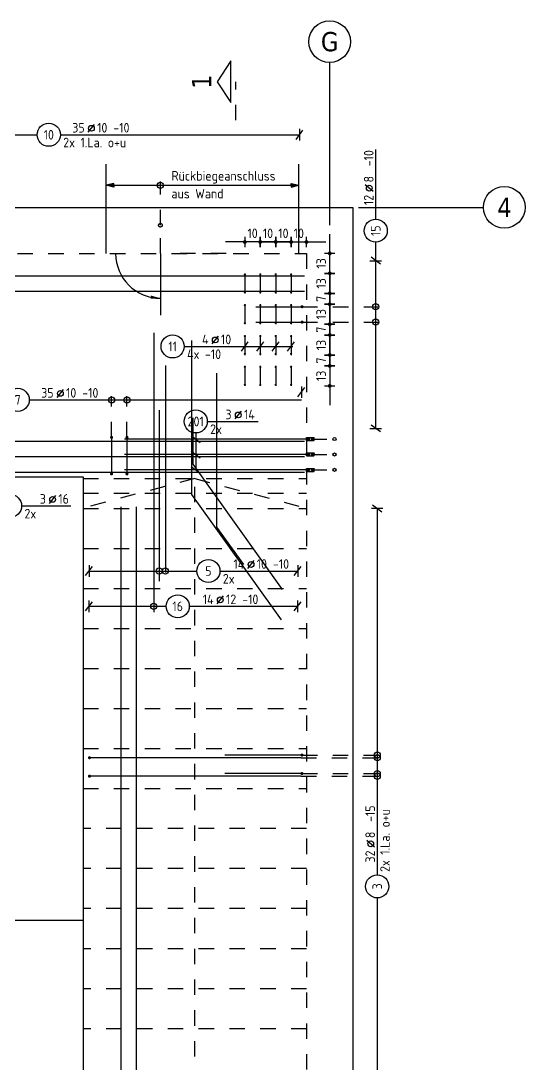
# Model space of a CAD drawing. Extents: x 0 to 29.7, y 0 to 18.4.
# Drawn here: x 3.75 to 7.02, y 6.69 to 13.47 of the extents above; entities that cross this region are included whole.
import ezdxf
from ezdxf.enums import TextEntityAlignment as Align

# ---------------------------------------------------------------- set-up
doc = ezdxf.new("R2010")
doc.units = 0
doc.header["$LTSCALE"] = 0.25
for name, pattern in [('AUSGEZOGEN', [1000.01, 1000, 0.01]), ('DOT', [0.175, 0.05, -0.125]), ('HIDDEN', [0.375, 0.25, -0.125]), ('STRICHPUNKT2', [0.55, 0.25, -0.125, 0.05, -0.125]), ('VERDECKT', [0.375, 0.25, -0.125])]:
    doc.linetypes.add(name, pattern=pattern)
for name, color, linetype in [('1.UG', 7, 'Continuous'), ('ACHSEN', 7, 'Continuous'), ('BETON', 7, 'Continuous'), ('LENTON', 7, 'Continuous'), ('MASSE', 7, 'Continuous'), ('OBJEKT', 7, 'Continuous'), ('RND', 7, 'Continuous'), ('SCHNITTE', 7, 'Continuous'), ('SFP_Achsen', 7, 'Continuous'), ('TEXT', 7, 'Continuous'), ('VERDECKT', 7, 'Continuous')]:
    doc.layers.add(name, color=color, linetype=linetype)
doc.layers.add('NOPLOT', color=7, linetype='Continuous', plot=False)
doc.styles.add('helv', font='tahoma.ttf')
doc.styles.add('txt', font='isocp.shx')
doc.dimstyles.new('DOT_I', dxfattribs={"dimscale": 0.25, "dimtxt": 0.25, "dimasz": 0.25, "dimexe": 0.1, "dimexo": 0.3, "dimgap": 0.1, "dimtad": 1, "dimdec": 3, "dimzin": 3, "dimtxsty": 'txt', "dimblk": 'DOT', "dimblk1": 'DOT', "dimblk2": 'DOT', "dimsah": 1, "dimcen": 0.1, "dimse1": 1, "dimse2": 1, "dimazin": 0, "dimtfac": 1, "dimtdec": 4, "dimtix": 1, "dimtmove": 2, "dimatfit": 3, "dimfxl": 0, "dimtvp": 1, "dimtolj": 1, "dimtzin": 0, "dimarcsym": 0})

# ---------------------------------------------------------------- blocks, each defined once
blk = doc.blocks.new('PFEIL')
at = {"color": 7, "linetype": 'Continuous'}
blk.add_solid([(-1, -0.17), (-1, 0.17), (0, 0)], dxfattribs=at)
blk = doc.blocks.new('LEI_GRE')
at = {"layer": 'RND', "color": 7, "linetype": 'Continuous'}
for p, q in [((-0.09, -0.12), (0.09, 0.12)), ((0, 0.15), (0, -0.15))]:
    blk.add_line(p, q, dxfattribs=at)
blk = doc.blocks.new('RND_LEI')
at = {"layer": 'RND', "color": 7, "linetype": 'Continuous'}
blk.add_line((1.022, 0.066), (1.19, 0.27), dxfattribs=at)
for centre, radius in [((0, 0), 0.3), ((1.106, 0.168), 0.075)]:
    blk.add_circle(centre, radius, dxfattribs=at)
at = {"layer": 'RND', "color": 7, "linetype": 'Continuous', "style": 'txt'}
blk.add_attdef('ANZ', text='', height=0.25, dxfattribs=at).set_placement((0.931, 0.057), align=Align.RIGHT)
for tag, p in [('DUM', (1.253, 0.057)), ('ABSTD', (1.674, 0.057)), ('POSTXT', (0.374, -0.327))]:
    blk.add_attdef(tag, p, '', height=0.25, dxfattribs=at)
blk.add_attdef('POSL', text='', height=0.25, dxfattribs=at).set_placement((0, 0), align=Align.MIDDLE)
blk = doc.blocks.new('Pfeillinie')
at = {"layer": 'TEXT', "linetype": 'Continuous'}
blk.add_hatch(color=7, dxfattribs=at).paths.add_polyline_path([(0, 0), (-0.8, 0.2), (-0.8, 0), (-0.8, -0.2)])
at = {"layer": 'TEXT', "color": 7, "linetype": 'Continuous'}
for p, q in [((-0.8, 0), (-0.8, 0.2)), ((-0.8, 0.2), (0, 0)), ((-0.8, 0), (-0.8, -0.2)), ((-0.8, -0.2), (0, 0))]:
    blk.add_line(p, q, dxfattribs=at)
blk = doc.blocks.new('DOT')
at = {"layer": 'MASSE', "color": 7, "linetype": 'Continuous'}
for p, q in [((0, 0), (-1, 0)), ((0, 0.54), (0, -0.54))]:
    blk.add_line(p, q, dxfattribs=at)
at = {"layer": 'MASSE', "color": 7, "linetype": 'Continuous', "const_width": 0.2}
blk.add_lwpolyline([(-0.1, 0, 1), (0.1, 0, 1)], format="xyb", close=True, dxfattribs=at)
blk = doc.blocks.new('*D25')
at = {"layer": 'Defpoints', "color": 0, "linetype": 'AUSGEZOGEN', "transparency": 16777216}
for p in [(5.7573, 11.9564), (5.7573, 11.9564), (5.7573, 11.8268)]:
    blk.add_point(p, dxfattribs=at)
at = {"layer": 'MASSE', "color": 0, "linetype": 'AUSGEZOGEN', "lineweight": -2, "transparency": 16777216}
for p, q in [((5.7573, 12.0189), (5.7573, 12.0814)), ((5.7573, 11.8268), (5.7573, 11.9564)), ((5.7573, 11.7643), (5.7573, 11.7018))]:
    blk.add_line(p, q, dxfattribs=at)
at = {"layer": 'MASSE', "color": 0, "linetype": 'AUSGEZOGEN', "lineweight": -2, "transparency": 16777216, "xscale": 0.0625, "yscale": 0.0625, "zscale": 0.0625}
for p, rotation in [((5.7573, 11.9564), 270), ((5.7573, 11.8268), 90)]:
    blk.add_blockref('DOT', p, dxfattribs=dict(at, rotation=rotation))
at = {"layer": 'MASSE', "color": 0, "linetype": 'AUSGEZOGEN', "transparency": 16777216, "insert": (5.7011, 11.8916), "char_height": 0.0625, "attachment_point": 5, "rotation": 90, "style": 'txt'}
blk.add_mtext('\\A1;13', dxfattribs=at)
blk = doc.blocks.new('*D26')
at = {"layer": 'Defpoints', "color": 0, "linetype": 'AUSGEZOGEN', "transparency": 16777216}
for p in [(5.7573, 11.8268), (5.7573, 11.6968), (5.7573, 11.6968)]:
    blk.add_point(p, dxfattribs=at)
at = {"layer": 'MASSE', "color": 0, "linetype": 'AUSGEZOGEN', "lineweight": -2, "transparency": 16777216}
for p, q in [((5.7573, 11.8893), (5.7573, 11.9518)), ((5.7573, 11.8268), (5.7573, 11.6968)), ((5.7573, 11.6343), (5.7573, 11.5718))]:
    blk.add_line(p, q, dxfattribs=at)
at = {"layer": 'MASSE', "color": 0, "linetype": 'AUSGEZOGEN', "lineweight": -2, "transparency": 16777216, "xscale": 0.0625, "yscale": 0.0625, "zscale": 0.0625}
for p, rotation in [((5.7573, 11.8268), 270), ((5.7573, 11.6968), 90)]:
    blk.add_blockref('DOT', p, dxfattribs=dict(at, rotation=rotation))
at = {"layer": 'MASSE', "color": 0, "linetype": 'AUSGEZOGEN', "transparency": 16777216, "insert": (5.7011, 11.7618), "char_height": 0.0625, "attachment_point": 5, "rotation": 90, "style": 'txt'}
blk.add_mtext('\\A1;13', dxfattribs=at)
blk = doc.blocks.new('*D27')
at = {"layer": 'Defpoints', "color": 0, "linetype": 'AUSGEZOGEN', "transparency": 16777216}
for p in [(5.7573, 11.6968), (5.7573, 11.6265), (5.7573, 11.6265)]:
    blk.add_point(p, dxfattribs=at)
at = {"layer": 'MASSE', "color": 0, "linetype": 'AUSGEZOGEN', "lineweight": -2, "transparency": 16777216}
for p, q in [((5.7573, 11.7593), (5.7573, 11.8218)), ((5.7573, 11.6968), (5.7573, 11.6265)), ((5.7573, 11.564), (5.7573, 11.5015))]:
    blk.add_line(p, q, dxfattribs=at)
at = {"layer": 'MASSE', "color": 0, "linetype": 'AUSGEZOGEN', "lineweight": -2, "transparency": 16777216, "xscale": 0.0625, "yscale": 0.0625, "zscale": 0.0625}
for p, rotation in [((5.7573, 11.6968), 270), ((5.7573, 11.6265), 90)]:
    blk.add_blockref('DOT', p, dxfattribs=dict(at, rotation=rotation))
at = {"layer": 'MASSE', "color": 0, "linetype": 'AUSGEZOGEN', "transparency": 16777216, "insert": (5.7011, 11.6616), "char_height": 0.0625, "attachment_point": 5, "rotation": 90, "style": 'txt'}
blk.add_mtext('\\A1;7', dxfattribs=at)
blk = doc.blocks.new('*D28')
at = {"layer": 'Defpoints', "color": 0, "linetype": 'AUSGEZOGEN', "transparency": 16777216}
for p in [(5.7573, 11.6265), (5.7573, 11.4965), (5.7573, 11.4965)]:
    blk.add_point(p, dxfattribs=at)
at = {"layer": 'MASSE', "color": 0, "linetype": 'AUSGEZOGEN', "lineweight": -2, "transparency": 16777216}
for p, q in [((5.7573, 11.689), (5.7573, 11.7515)), ((5.7573, 11.6265), (5.7573, 11.4965)), ((5.7573, 11.434), (5.7573, 11.3715))]:
    blk.add_line(p, q, dxfattribs=at)
at = {"layer": 'MASSE', "color": 0, "linetype": 'AUSGEZOGEN', "lineweight": -2, "transparency": 16777216, "xscale": 0.0625, "yscale": 0.0625, "zscale": 0.0625}
for p, rotation in [((5.7573, 11.6265), 270), ((5.7573, 11.4965), 90)]:
    blk.add_blockref('DOT', p, dxfattribs=dict(at, rotation=rotation))
at = {"layer": 'MASSE', "color": 0, "linetype": 'AUSGEZOGEN', "transparency": 16777216, "insert": (5.7011, 11.5615), "char_height": 0.0625, "attachment_point": 5, "rotation": 90, "style": 'txt'}
blk.add_mtext('\\A1;13', dxfattribs=at)
blk = doc.blocks.new('*D29')
at = {"layer": 'Defpoints', "color": 0, "linetype": 'AUSGEZOGEN', "transparency": 16777216}
for p in [(5.7573, 11.4965), (5.7573, 11.4262), (5.7573, 11.4262)]:
    blk.add_point(p, dxfattribs=at)
at = {"layer": 'MASSE', "color": 0, "linetype": 'AUSGEZOGEN', "lineweight": -2, "transparency": 16777216}
for p, q in [((5.7573, 11.559), (5.7573, 11.6215)), ((5.7573, 11.4965), (5.7573, 11.4262)), ((5.7573, 11.3637), (5.7573, 11.3012))]:
    blk.add_line(p, q, dxfattribs=at)
at = {"layer": 'MASSE', "color": 0, "linetype": 'AUSGEZOGEN', "lineweight": -2, "transparency": 16777216, "xscale": 0.0625, "yscale": 0.0625, "zscale": 0.0625}
for p, rotation in [((5.7573, 11.4965), 270), ((5.7573, 11.4262), 90)]:
    blk.add_blockref('DOT', p, dxfattribs=dict(at, rotation=rotation))
at = {"layer": 'MASSE', "color": 0, "linetype": 'AUSGEZOGEN', "transparency": 16777216, "insert": (5.7011, 11.4613), "char_height": 0.0625, "attachment_point": 5, "rotation": 90, "style": 'txt'}
blk.add_mtext('\\A1;7', dxfattribs=at)
blk = doc.blocks.new('*D30')
at = {"layer": 'Defpoints', "color": 0, "linetype": 'AUSGEZOGEN', "transparency": 16777216}
for p in [(5.7573, 11.4262), (5.7573, 11.2962), (5.7573, 11.2962)]:
    blk.add_point(p, dxfattribs=at)
at = {"layer": 'MASSE', "color": 0, "linetype": 'AUSGEZOGEN', "lineweight": -2, "transparency": 16777216}
for p, q in [((5.7573, 11.4887), (5.7573, 11.5512)), ((5.7573, 11.4262), (5.7573, 11.2962)), ((5.7573, 11.2337), (5.7573, 11.1712))]:
    blk.add_line(p, q, dxfattribs=at)
at = {"layer": 'MASSE', "color": 0, "linetype": 'AUSGEZOGEN', "lineweight": -2, "transparency": 16777216, "xscale": 0.0625, "yscale": 0.0625, "zscale": 0.0625}
for p, rotation in [((5.7573, 11.4262), 270), ((5.7573, 11.2962), 90)]:
    blk.add_blockref('DOT', p, dxfattribs=dict(at, rotation=rotation))
at = {"layer": 'MASSE', "color": 0, "linetype": 'AUSGEZOGEN', "transparency": 16777216, "insert": (5.7011, 11.3612), "char_height": 0.0625, "attachment_point": 5, "rotation": 90, "style": 'txt'}
blk.add_mtext('\\A1;13', dxfattribs=at)
blk = doc.blocks.new('*D31')
at = {"layer": 'Defpoints', "color": 0, "linetype": 'AUSGEZOGEN', "transparency": 16777216}
for p in [(5.7573, 11.2962), (5.7573, 11.2259), (5.7573, 11.2259)]:
    blk.add_point(p, dxfattribs=at)
at = {"layer": 'MASSE', "color": 0, "linetype": 'AUSGEZOGEN', "lineweight": -2, "transparency": 16777216}
for p, q in [((5.7573, 11.3587), (5.7573, 11.4212)), ((5.7573, 11.2962), (5.7573, 11.2259)), ((5.7573, 11.1634), (5.7573, 11.1009))]:
    blk.add_line(p, q, dxfattribs=at)
at = {"layer": 'MASSE', "color": 0, "linetype": 'AUSGEZOGEN', "lineweight": -2, "transparency": 16777216, "xscale": 0.0625, "yscale": 0.0625, "zscale": 0.0625}
for p, rotation in [((5.7573, 11.2962), 270), ((5.7573, 11.2259), 90)]:
    blk.add_blockref('DOT', p, dxfattribs=dict(at, rotation=rotation))
at = {"layer": 'MASSE', "color": 0, "linetype": 'AUSGEZOGEN', "transparency": 16777216, "insert": (5.7011, 11.261), "char_height": 0.0625, "attachment_point": 5, "rotation": 90, "style": 'txt'}
blk.add_mtext('\\A1;7', dxfattribs=at)
blk = doc.blocks.new('*D32')
at = {"layer": 'Defpoints', "color": 0, "linetype": 'AUSGEZOGEN', "transparency": 16777216}
for p in [(5.7573, 11.2259), (5.7573, 11.0959), (5.7573, 11.0959)]:
    blk.add_point(p, dxfattribs=at)
at = {"layer": 'MASSE', "color": 0, "linetype": 'AUSGEZOGEN', "lineweight": -2, "transparency": 16777216}
for p, q in [((5.7573, 11.2884), (5.7573, 11.3509)), ((5.7573, 11.2259), (5.7573, 11.0959)), ((5.7573, 11.0334), (5.7573, 10.9709))]:
    blk.add_line(p, q, dxfattribs=at)
at = {"layer": 'MASSE', "color": 0, "linetype": 'AUSGEZOGEN', "lineweight": -2, "transparency": 16777216, "xscale": 0.0625, "yscale": 0.0625, "zscale": 0.0625}
for p, rotation in [((5.7573, 11.2259), 270), ((5.7573, 11.0959), 90)]:
    blk.add_blockref('DOT', p, dxfattribs=dict(at, rotation=rotation))
at = {"layer": 'MASSE', "color": 0, "linetype": 'AUSGEZOGEN', "transparency": 16777216, "insert": (5.7011, 11.1609), "char_height": 0.0625, "attachment_point": 5, "rotation": 90, "style": 'txt'}
blk.add_mtext('\\A1;13', dxfattribs=at)
blk = doc.blocks.new('*D33')
at = {"layer": 'Defpoints', "color": 0, "linetype": 'AUSGEZOGEN', "transparency": 16777216}
for p in [(5.2065, 12.0305), (5.2065, 12.0305), (5.3065, 12.0305)]:
    blk.add_point(p, dxfattribs=at)
at = {"layer": 'MASSE', "color": 0, "linetype": 'AUSGEZOGEN', "lineweight": -2, "transparency": 16777216}
for p, q in [((5.144, 12.0305), (5.0815, 12.0305)), ((5.3065, 12.0305), (5.2065, 12.0305)), ((5.369, 12.0305), (5.4315, 12.0305))]:
    blk.add_line(p, q, dxfattribs=at)
at = {"layer": 'MASSE', "color": 0, "linetype": 'AUSGEZOGEN', "lineweight": -2, "transparency": 16777216, "xscale": 0.0625, "yscale": 0.0625, "zscale": 0.0625}
blk.add_blockref('DOT', (5.2065, 12.0305), dxfattribs=at)
at = {"layer": 'MASSE', "color": 0, "linetype": 'AUSGEZOGEN', "lineweight": -2, "transparency": 16777216, "xscale": 0.0625, "yscale": 0.0625, "zscale": 0.0625, "rotation": 180}
blk.add_blockref('DOT', (5.3065, 12.0305), dxfattribs=at)
at = {"layer": 'MASSE', "color": 0, "linetype": 'AUSGEZOGEN', "transparency": 16777216, "insert": (5.2565, 12.0867), "char_height": 0.0625, "attachment_point": 5, "style": 'txt'}
blk.add_mtext('\\A1;10', dxfattribs=at)
blk = doc.blocks.new('*D34')
at = {"layer": 'Defpoints', "color": 0, "linetype": 'AUSGEZOGEN', "transparency": 16777216}
for p in [(5.3065, 12.0305), (5.4065, 12.0305), (5.4065, 12.0305)]:
    blk.add_point(p, dxfattribs=at)
at = {"layer": 'MASSE', "color": 0, "linetype": 'AUSGEZOGEN', "lineweight": -2, "transparency": 16777216}
for p, q in [((5.244, 12.0305), (5.1815, 12.0305)), ((5.3065, 12.0305), (5.4065, 12.0305)), ((5.469, 12.0305), (5.5315, 12.0305))]:
    blk.add_line(p, q, dxfattribs=at)
at = {"layer": 'MASSE', "color": 0, "linetype": 'AUSGEZOGEN', "lineweight": -2, "transparency": 16777216, "xscale": 0.0625, "yscale": 0.0625, "zscale": 0.0625}
blk.add_blockref('DOT', (5.3065, 12.0305), dxfattribs=at)
at = {"layer": 'MASSE', "color": 0, "linetype": 'AUSGEZOGEN', "lineweight": -2, "transparency": 16777216, "xscale": 0.0625, "yscale": 0.0625, "zscale": 0.0625, "rotation": 180}
blk.add_blockref('DOT', (5.4065, 12.0305), dxfattribs=at)
at = {"layer": 'MASSE', "color": 0, "linetype": 'AUSGEZOGEN', "transparency": 16777216, "insert": (5.3565, 12.0867), "char_height": 0.0625, "attachment_point": 5, "style": 'txt'}
blk.add_mtext('\\A1;10', dxfattribs=at)
blk = doc.blocks.new('*D35')
at = {"layer": 'Defpoints', "color": 0, "linetype": 'AUSGEZOGEN', "transparency": 16777216}
for p in [(5.4065, 12.0305), (5.5065, 12.0305), (5.5065, 12.0305)]:
    blk.add_point(p, dxfattribs=at)
at = {"layer": 'MASSE', "color": 0, "linetype": 'AUSGEZOGEN', "lineweight": -2, "transparency": 16777216}
for p, q in [((5.344, 12.0305), (5.2815, 12.0305)), ((5.4065, 12.0305), (5.5065, 12.0305)), ((5.569, 12.0305), (5.6315, 12.0305))]:
    blk.add_line(p, q, dxfattribs=at)
at = {"layer": 'MASSE', "color": 0, "linetype": 'AUSGEZOGEN', "lineweight": -2, "transparency": 16777216, "xscale": 0.0625, "yscale": 0.0625, "zscale": 0.0625}
blk.add_blockref('DOT', (5.4065, 12.0305), dxfattribs=at)
at = {"layer": 'MASSE', "color": 0, "linetype": 'AUSGEZOGEN', "lineweight": -2, "transparency": 16777216, "xscale": 0.0625, "yscale": 0.0625, "zscale": 0.0625, "rotation": 180}
blk.add_blockref('DOT', (5.5065, 12.0305), dxfattribs=at)
at = {"layer": 'MASSE', "color": 0, "linetype": 'AUSGEZOGEN', "transparency": 16777216, "insert": (5.4565, 12.0867), "char_height": 0.0625, "attachment_point": 5, "style": 'txt'}
blk.add_mtext('\\A1;10', dxfattribs=at)
blk = doc.blocks.new('*D36')
at = {"layer": 'Defpoints', "color": 0, "linetype": 'AUSGEZOGEN', "transparency": 16777216}
for p in [(5.5065, 12.0305), (5.6065, 12.0305), (5.6065, 12.0305)]:
    blk.add_point(p, dxfattribs=at)
at = {"layer": 'MASSE', "color": 0, "linetype": 'AUSGEZOGEN', "lineweight": -2, "transparency": 16777216}
for p, q in [((5.444, 12.0305), (5.3815, 12.0305)), ((5.5065, 12.0305), (5.6065, 12.0305)), ((5.669, 12.0305), (5.7315, 12.0305))]:
    blk.add_line(p, q, dxfattribs=at)
at = {"layer": 'MASSE', "color": 0, "linetype": 'AUSGEZOGEN', "lineweight": -2, "transparency": 16777216, "xscale": 0.0625, "yscale": 0.0625, "zscale": 0.0625}
blk.add_blockref('DOT', (5.5065, 12.0305), dxfattribs=at)
at = {"layer": 'MASSE', "color": 0, "linetype": 'AUSGEZOGEN', "lineweight": -2, "transparency": 16777216, "xscale": 0.0625, "yscale": 0.0625, "zscale": 0.0625, "rotation": 180}
blk.add_blockref('DOT', (5.6065, 12.0305), dxfattribs=at)
at = {"layer": 'MASSE', "color": 0, "linetype": 'AUSGEZOGEN', "transparency": 16777216, "insert": (5.5565, 12.0867), "char_height": 0.0625, "attachment_point": 5, "style": 'txt'}
blk.add_mtext('\\A1;10', dxfattribs=at)
blk = doc.blocks.new('SCHN-1')
at = {"layer": 'SCHNITTE', "color": 5, "linetype": 'Continuous'}
blk.add_lwpolyline([(0.54, 0.125), (0, 0.485), (-0.54, 0.125)], close=True, dxfattribs=at)
at = {"layer": 'SCHNITTE', "color": 6, "linetype": 'Continuous', "style": 'helv'}
blk.add_attdef('SCHN-1', text='', height=0.5, dxfattribs=at).set_placement((0, 0.635), align=Align.CENTER)

msp = doc.modelspace()

# ---------------------------------------------------------------- linework, layer by layer
at = {"layer": '1.UG', "color": 7, "linetype": 'DOT'}
for p, q in [((4.1565, 10.4954), (5.6065, 10.4954)), ((4.8815, 10.4954), (4.1565, 10.3004)), ((4.8815, 6.1404), (4.8815, 10.4954)), ((4.8815, 10.4954), (5.6065, 10.3004)), ((4.1565, 10.3004), (5.6065, 10.3004)), ((4.1565, 10.0404), (5.6065, 10.0404)), ((4.1565, 9.7804), (5.6065, 9.7804)), ((4.1565, 9.5204), (5.6065, 9.5204)), ((4.1565, 9.2604), (5.6065, 9.2604)), ((4.1565, 9.0004), (5.6065, 9.0004)), ((4.1565, 8.7404), (5.6065, 8.7404)), ((4.1565, 8.4804), (5.6065, 8.4804)), ((5.6065, 8.2204), (4.1565, 8.2204)), ((5.6065, 7.9604), (4.1565, 7.9604)), ((5.6065, 7.7004), (4.1565, 7.7004)), ((5.6065, 7.4404), (4.1565, 7.4404)), ((5.6065, 7.1804), (4.1565, 7.1804)), ((5.6065, 6.9204), (4.1565, 6.9204))]:
    msp.add_line(p, q, dxfattribs=at)
at = {"layer": 'ACHSEN', "color": 140, "linetype": 'AUSGEZOGEN'}
for p, q in [((5.7565, 13.1962), (5.7565, 12.1404)), ((5.9442, 12.2554), (6.7541, 12.2554))]:
    msp.add_line(p, q, dxfattribs=at)
at = {"layer": 'BETON', "color": 6, "linetype": 'AUSGEZOGEN', "lineweight": -2}
for p, q in [((2.9065, 12.2554), (5.9065, 12.2554)), ((5.9065, 12.2554), (5.9065, 5.3109))]:
    msp.add_line(p, q, dxfattribs=at)
at = {"layer": 'BETON', "color": 6, "linetype": 'AUSGEZOGEN'}
for p, q in [((3.5815, 10.5054), (4.1565, 10.5054)), ((4.1565, 10.5054), (4.1565, 7.6254)), ((3.5815, 7.6254), (4.1565, 7.6254))]:
    msp.add_line(p, q, dxfattribs=at)
at = {"layer": 'LENTON', "color": 102}
for p, q in [((5.6065, 10.7602), (5.6075, 10.7602)), ((5.6065, 10.7553), (5.6065, 10.7602)), ((5.6065, 10.7577), (5.6075, 10.7565)), ((5.6065, 10.7455), (5.6065, 10.7553)), ((5.6065, 10.7405), (5.6065, 10.7455)), ((5.6075, 10.7442), (5.6065, 10.7431)), ((5.6065, 10.7405), (5.6075, 10.7405)), ((5.6075, 10.7602), (5.6081, 10.759)), ((5.6075, 10.7442), (5.6075, 10.7565)), ((5.6075, 10.7565), (5.625, 10.7546)), ((5.6075, 10.7442), (5.6075, 10.7565)), ((5.625, 10.7461), (5.6075, 10.7442)), ((5.6081, 10.7417), (5.6075, 10.7405)), ((5.6089, 10.759), (5.6095, 10.7602)), ((5.6095, 10.7405), (5.6089, 10.7417)), ((5.6095, 10.7602), (5.655, 10.7602)), ((5.6095, 10.7405), (5.655, 10.7405)), ((5.625, 10.7461), (5.625, 10.7546)), ((5.6378, 10.7546), (5.6553, 10.7565)), ((5.6378, 10.7461), (5.6378, 10.7546)), ((5.6553, 10.7442), (5.6378, 10.7461)), ((5.655, 10.7602), (5.6563, 10.7589)), ((5.6563, 10.7419), (5.655, 10.7405)), ((5.6553, 10.7565), (5.6563, 10.7577)), ((5.6563, 10.7431), (5.6553, 10.7442)), ((5.6563, 10.7589), (5.6563, 10.7577)), ((5.6563, 10.7504), (5.6563, 10.7577)), ((5.6563, 10.743), (5.6563, 10.7504)), ((5.6563, 10.7419), (5.6563, 10.743)), ((5.6065, 10.6602), (5.6075, 10.6602)), ((5.6065, 10.6553), (5.6065, 10.6602)), ((5.6065, 10.6577), (5.6075, 10.6565)), ((5.6065, 10.6455), (5.6065, 10.6553)), ((5.6065, 10.6405), (5.6065, 10.6455)), ((5.6075, 10.6442), (5.6065, 10.6431)), ((5.6065, 10.6405), (5.6075, 10.6405)), ((5.6075, 10.6602), (5.6081, 10.659)), ((5.6075, 10.6442), (5.6075, 10.6565)), ((5.6075, 10.6565), (5.625, 10.6546)), ((5.6075, 10.6442), (5.6075, 10.6565)), ((5.625, 10.6461), (5.6075, 10.6442)), ((5.6081, 10.6417), (5.6075, 10.6405)), ((5.6089, 10.659), (5.6095, 10.6602)), ((5.6095, 10.6405), (5.6089, 10.6417)), ((5.6095, 10.6602), (5.655, 10.6602)), ((5.6095, 10.6405), (5.655, 10.6405)), ((5.625, 10.6461), (5.625, 10.6546)), ((5.6378, 10.6546), (5.6553, 10.6565)), ((5.6378, 10.6461), (5.6378, 10.6546)), ((5.6553, 10.6442), (5.6378, 10.6461)), ((5.655, 10.6602), (5.6563, 10.6589)), ((5.6563, 10.6419), (5.655, 10.6405)), ((5.6553, 10.6565), (5.6563, 10.6577)), ((5.6563, 10.6431), (5.6553, 10.6442)), ((5.6563, 10.6589), (5.6563, 10.6577)), ((5.6563, 10.6504), (5.6563, 10.6577)), ((5.6563, 10.643), (5.6563, 10.6504)), ((5.6563, 10.6419), (5.6563, 10.643)), ((5.6065, 10.5602), (5.6075, 10.5602)), ((5.6065, 10.5553), (5.6065, 10.5602)), ((5.6065, 10.5577), (5.6075, 10.5565)), ((5.6065, 10.5455), (5.6065, 10.5553)), ((5.6065, 10.5405), (5.6065, 10.5455)), ((5.6075, 10.5442), (5.6065, 10.5431)), ((5.6065, 10.5405), (5.6075, 10.5405)), ((5.6075, 10.5602), (5.6081, 10.559)), ((5.6075, 10.5442), (5.6075, 10.5565)), ((5.6075, 10.5565), (5.625, 10.5546)), ((5.6075, 10.5442), (5.6075, 10.5565)), ((5.625, 10.5461), (5.6075, 10.5442)), ((5.6081, 10.5417), (5.6075, 10.5405)), ((5.6089, 10.559), (5.6095, 10.5602)), ((5.6095, 10.5405), (5.6089, 10.5417)), ((5.6095, 10.5602), (5.655, 10.5602)), ((5.6095, 10.5405), (5.655, 10.5405)), ((5.625, 10.5461), (5.625, 10.5546)), ((5.6378, 10.5546), (5.6553, 10.5565)), ((5.6378, 10.5461), (5.6378, 10.5546)), ((5.6553, 10.5442), (5.6378, 10.5461)), ((5.655, 10.5602), (5.6563, 10.5589)), ((5.6563, 10.5419), (5.655, 10.5405)), ((5.6553, 10.5565), (5.6563, 10.5577)), ((5.6563, 10.5431), (5.6553, 10.5442)), ((5.6563, 10.5589), (5.6563, 10.5577)), ((5.6563, 10.5504), (5.6563, 10.5577)), ((5.6563, 10.543), (5.6563, 10.5504)), ((5.6563, 10.5419), (5.6563, 10.543))]:
    msp.add_line(p, q, dxfattribs=at)
at = {"layer": 'LENTON', "color": 102, "linetype": 'AUSGEZOGEN'}
for p, q in [((5.6553, 10.7442), (5.6553, 10.7565)), ((5.6553, 10.6442), (5.6553, 10.6565)), ((5.6553, 10.5442), (5.6553, 10.5565))]:
    msp.add_line(p, q, dxfattribs=at)
at = {"layer": 'LENTON', "color": 102}
for centre, start, end in [((5.6085, 10.7592), 207.50006, 332.49994), ((5.6085, 10.7415), 27.50004, 152.49996), ((5.6085, 10.6592), 207.50006, 332.49994), ((5.6085, 10.6415), 27.50004, 152.49996), ((5.6085, 10.5592), 207.50006, 332.49994), ((5.6085, 10.5415), 27.50004, 152.49996)]:
    msp.add_arc(centre, 0.00041, start, end, dxfattribs=at)
at = {"layer": 'NOPLOT', "color": 191, "linetype": 'AUSGEZOGEN'}
for p, q in [((4.3065, 11.9554), (4.3065, 12.5358)), ((5.5565, 11.9554), (5.5565, 12.5358))]:
    msp.add_line(p, q, dxfattribs=at)
at = {"layer": 'NOPLOT', "color": 191, "linetype": 'Continuous'}
for points in [[(4.8611, 11.3913), (4.8611, 10.3913), (5.4412, 9.5767)], [(5.1993, 9.9348), (5.0253, 10.1792), (5.0253, 11.1792)], [(5.4514, 9.774), (4.8712, 10.5885), (4.8712, 10.8885)]]:
    msp.add_lwpolyline(points, dxfattribs=at)
at = {"layer": 'OBJEKT', "color": 7, "linetype": 'AUSGEZOGEN'}
msp.add_line((4.1565, 7.6254), (4.1565, 6.1404), dxfattribs=at)
at = {"layer": 'RND', "color": 7, "linetype": 'AUSGEZOGEN'}
for p, q in [((2.1606, 12.7269), (3.8595, 12.7269)), ((4.0095, 12.7269), (5.5609, 12.7269)), ((6.0555, 12.1789), (6.0555, 12.632)), ((6.0555, 11.9085), (6.0555, 12.0289)), ((6.0555, 10.8189), (6.0555, 11.9085)), ((4.8129, 11.3521), (5.1329, 11.3521)), ((3.8079, 11.005), (5.5737, 11.005)), ((4.9626, 10.8649), (5.2926, 10.8649)), ((3.758, 10.3164), (4.078, 10.3164)), ((6.0651, 10.3), (6.0651, 7.9203)), ((4.1958, 9.8935), (4.895, 9.8935)), ((5.045, 9.8935), (5.5494, 9.8935)), ((4.1948, 9.6641), (4.6958, 9.6641)), ((4.8458, 9.6641), (5.5488, 9.6641)), ((6.0651, 7.7703), (6.0651, 6.4428))]:
    msp.add_line(p, q, dxfattribs=at)
at = {"layer": 'RND', "color": 102, "linetype": 'VERDECKT'}
for p, q in [((4.6587, 12.1394), (4.6587, 12.4237)), ((5.5778, 11.6101), (6.0805, 11.6101)), ((5.5778, 11.5101), (6.0805, 11.5101)), ((4.3417, 10.7614), (4.3417, 11.03)), ((4.4417, 10.7614), (4.4417, 11.03)), ((4.691, 9.9842), (4.691, 9.8685)), ((5.5707, 8.681), (6.0901, 8.681)), ((5.5769, 8.6982), (6.0901, 8.6982)), ((5.5707, 8.561), (6.0901, 8.561)), ((5.5769, 8.5782), (6.0901, 8.5782))]:
    msp.add_line(p, q, dxfattribs=at)
at = {"layer": 'RND', "color": 102, "linetype": 'AUSGEZOGEN'}
for p, q in [((4.8129, 11.3521), (5.5168, 11.3521)), ((4.8876, 10.7899), (4.8876, 10.5463))]:
    msp.add_line(p, q, dxfattribs=at)
at = {"layer": 'RND', "color": 1, "linetype": 'HIDDEN'}
for p, q in [((5.6378, 10.7504), (5.7878, 10.7504)), ((5.6378, 10.6504), (5.7878, 10.6504)), ((5.6378, 10.5504), (5.7878, 10.5504))]:
    msp.add_line(p, q, dxfattribs=at)
at = {"layer": 'RND', "color": 102, "linetype": 'AUSGEZOGEN'}
msp.add_lwpolyline([(4.3065, 12.3987), (5.5565, 12.3987)], dxfattribs=at)
at = {"layer": 'RND', "color": 1, "linetype": 'AUSGEZOGEN'}
for points in [[(2.1442, 11.8112), (5.5942, 11.8112)], [(5.2065, 11.8268), (5.2065, 11.6968)], [(5.3065, 11.8268), (5.3065, 11.6968)], [(5.4065, 11.8268), (5.4065, 11.6968)], [(5.5065, 11.8268), (5.5065, 11.6968)], [(2.1442, 11.7112), (5.5942, 11.7112)], [(5.2065, 11.6265), (5.2065, 11.4965)], [(5.2778, 11.6101), (5.5778, 11.6101)], [(5.3065, 11.6265), (5.3065, 11.4965)], [(5.4065, 11.6265), (5.4065, 11.4965)], [(5.5065, 11.6265), (5.5065, 11.4965)], [(5.2778, 11.5101), (5.5778, 11.5101)], [(4.6157, 11.4413), (4.6157, 10.4413), (4.6157, 9.6252)], [(5.2065, 11.4262), (5.2065, 11.2962)], [(5.3065, 11.4262), (5.3065, 11.2962)], [(5.4065, 11.4262), (5.4065, 11.2962)], [(5.5065, 11.4262), (5.5065, 11.2962)], [(4.691, 11.2292), (4.691, 10.2292), (4.691, 9.9842)], [(5.2065, 11.2259), (5.2065, 11.0959)], [(5.3065, 11.2259), (5.3065, 11.0959)], [(5.4065, 11.2259), (5.4065, 11.0959)], [(5.5065, 11.2259), (5.5065, 11.0959)], [(4.6507, 10.9385), (4.6507, 10.6442), (4.6507, 9.8267)], [(2.1442, 10.7364), (5.5942, 10.7364)], [(4.3417, 10.7614), (4.3417, 10.5242)], [(5.625, 10.7504), (4.425, 10.7504)], [(4.4417, 10.7614), (4.4417, 10.5242)], [(5.625, 10.6504), (4.425, 10.6504)], [(2.1442, 10.6364), (5.5942, 10.6364)], [(2.1442, 10.5364), (5.5942, 10.5364)], [(5.625, 10.5504), (4.425, 10.5504)], [(4.4045, 6.1926), (4.4045, 10.3104)], [(4.5045, 6.1926), (4.5045, 10.3104)], [(5.5707, 8.681), (4.1986, 8.681)], [(5.5769, 8.6982), (5.0769, 8.6982)], [(5.5707, 8.561), (4.1986, 8.561)], [(5.5769, 8.5782), (5.0769, 8.5782)]]:
    msp.add_lwpolyline(points, dxfattribs=at)
at = {"layer": 'RND', "color": 7, "linetype": 'AUSGEZOGEN'}
for points, const_width in [([(5.203, 11.8198, 1), (5.21, 11.8198, 1)], 0.007), ([(5.303, 11.8198, 1), (5.31, 11.8198, 1)], 0.007), ([(5.403, 11.8198, 1), (5.41, 11.8198, 1)], 0.007), ([(5.503, 11.8198, 1), (5.51, 11.8198, 1)], 0.007), ([(5.203, 11.7038, 1), (5.21, 11.7038, 1)], 0.007), ([(5.303, 11.7038, 1), (5.31, 11.7038, 1)], 0.007), ([(5.403, 11.7038, 1), (5.41, 11.7038, 1)], 0.007), ([(5.503, 11.7038, 1), (5.51, 11.7038, 1)], 0.007), ([(5.203, 11.6195, 1), (5.21, 11.6195, 1)], 0.007), ([(5.303, 11.6195, 1), (5.31, 11.6195, 1)], 0.007), ([(5.403, 11.6195, 1), (5.41, 11.6195, 1)], 0.007), ([(5.503, 11.6195, 1), (5.51, 11.6195, 1)], 0.007), ([(5.5728, 11.6101, 1), (5.5828, 11.6101, 1)], 0.01), ([(5.5728, 11.5101, 1), (5.5828, 11.5101, 1)], 0.01), ([(5.203, 11.5035, 1), (5.21, 11.5035, 1)], 0.007), ([(5.303, 11.5035, 1), (5.31, 11.5035, 1)], 0.007), ([(5.403, 11.5035, 1), (5.41, 11.5035, 1)], 0.007), ([(5.503, 11.5035, 1), (5.51, 11.5035, 1)], 0.007), ([(5.203, 11.4192, 1), (5.21, 11.4192, 1)], 0.007), ([(5.303, 11.4192, 1), (5.31, 11.4192, 1)], 0.007), ([(5.403, 11.4192, 1), (5.41, 11.4192, 1)], 0.007), ([(5.503, 11.4192, 1), (5.51, 11.4192, 1)], 0.007), ([(5.203, 11.3032, 1), (5.21, 11.3032, 1)], 0.007), ([(5.303, 11.3032, 1), (5.31, 11.3032, 1)], 0.007), ([(5.403, 11.3032, 1), (5.41, 11.3032, 1)], 0.007), ([(5.503, 11.3032, 1), (5.51, 11.3032, 1)], 0.007), ([(5.203, 11.2189, 1), (5.21, 11.2189, 1)], 0.007), ([(5.303, 11.2189, 1), (5.31, 11.2189, 1)], 0.007), ([(5.403, 11.2189, 1), (5.41, 11.2189, 1)], 0.007), ([(5.503, 11.2189, 1), (5.51, 11.2189, 1)], 0.007), ([(5.203, 11.1029, 1), (5.21, 11.1029, 1)], 0.007), ([(5.303, 11.1029, 1), (5.31, 11.1029, 1)], 0.007), ([(5.403, 11.1029, 1), (5.41, 11.1029, 1)], 0.007), ([(5.503, 11.1029, 1), (5.51, 11.1029, 1)], 0.007), ([(4.3367, 10.7614, 1), (4.3467, 10.7614, 1)], 0.01), ([(4.4367, 10.7614, 1), (4.4467, 10.7614, 1)], 0.01), ([(4.3367, 10.5242, 1), (4.3467, 10.5242, 1)], 0.01), ([(4.4367, 10.5242, 1), (4.4467, 10.5242, 1)], 0.01), ([(4.2036, 8.681, -1), (4.1936, 8.681, -1)], 0.01), ([(5.5819, 8.6982, -1), (5.5719, 8.6982, -1)], 0.01), ([(4.2036, 8.561, -1), (4.1936, 8.561, -1)], 0.01), ([(5.5819, 8.5782, -1), (5.5719, 8.5782, -1)], 0.01)]:
    msp.add_lwpolyline(points, format="xyb", close=True, dxfattribs=dict(at, const_width=const_width))
for centre, radius in [((4.6587, 12.3987), 0.02), ((6.0555, 11.6101), 0.02), ((6.0555, 11.5101), 0.02), ((4.3417, 11.005), 0.02), ((4.4417, 11.005), 0.02), ((5.7878, 10.7504), 0.01), ((5.7878, 10.6504), 0.01), ((5.7878, 10.5504), 0.01), ((4.6507, 9.8935), 0.02), ((4.691, 9.8935), 0.02), ((4.6157, 9.6641), 0.02), ((6.0651, 8.6982), 0.02), ((6.0651, 8.681), 0.02), ((6.0651, 8.5782), 0.02), ((6.0651, 8.561), 0.02)]:
    msp.add_circle(centre, radius, dxfattribs=at)
at = {"layer": 'SCHNITTE', "color": 5, "linetype": 'STRICHPUNKT2'}
msp.add_line((5.1474, 12.8214), (5.1474, 13.0714), dxfattribs=at)
at = {"layer": 'SFP_Achsen', "color": 7, "linetype": 'AUSGEZOGEN'}
for centre in [(5.7565, 13.3314), (6.8894, 12.2554)]:
    msp.add_circle(centre, 0.1352, dxfattribs=at)
at = {"layer": 'TEXT', "color": 7, "linetype": 'VERDECKT'}
msp.add_line((4.6587, 11.9554), (4.6587, 12.1394), dxfattribs=at)
at = {"layer": 'TEXT', "color": 1, "linetype": 'AUSGEZOGEN'}
msp.add_lwpolyline([(4.6587, 11.9554), (4.6587, 11.5554)], dxfattribs=at)
at = {"layer": 'TEXT', "color": 7, "linetype": 'VERDECKT'}
msp.add_lwpolyline([(5.0862, 11.9554), (4.6862, 11.9554)], dxfattribs=at)
msp.add_circle((4.6587, 12.1394), 0.012, dxfattribs=at)
at = {"layer": 'TEXT', "color": 102, "linetype": 'AUSGEZOGEN'}
msp.add_arc((4.6587, 11.9554), 0.2904, 180, 270, dxfattribs=at)
at = {"layer": 'VERDECKT', "color": 7, "linetype": 'VERDECKT', "lineweight": -2}
for p, q in [((2.1315, 11.9554), (5.6065, 11.9554)), ((5.6065, 11.9554), (5.6065, 6.1404))]:
    msp.add_line(p, q, dxfattribs=at)
at = {"layer": 'VERDECKT', "color": 7, "linetype": 'HIDDEN'}
msp.add_line((4.1565, 10.399), (5.6065, 10.399), dxfattribs=at)

# ---------------------------------------------------------------- block references
at = {"layer": 'RND', "color": 7, "linetype": 'AUSGEZOGEN', "xscale": 0.25, "yscale": 0.25, "zscale": 0.25}
for p, values in [((3.9345, 12.7269), {'POSL': '10', 'DUM': '10', 'ANZ': '35', 'ABSTD': '-10', 'POSTXT': '2x 1.La. o+u'}), ((4.7379, 11.3521), {'POSL': '11', 'DUM': '10', 'ANZ': '4', 'POSTXT': '4x -10'}), ((3.7329, 11.005), {'POSL': '7', 'DUM': '10', 'ANZ': '35', 'ABSTD': '-10'}), ((4.8876, 10.8649), {'POSL': '201', 'DUM': '14', 'ANZ': '3', 'POSTXT': '2x'}), ((3.683, 10.3164), {'POSL': '6', 'DUM': '16', 'ANZ': '3', 'POSTXT': '2x'}), ((4.97, 9.8935), {'POSL': '5', 'DUM': '10', 'ANZ': '14', 'ABSTD': '-10', 'POSTXT': '2x'}), ((4.7708, 9.6641), {'POSL': '16', 'DUM': '12', 'ANZ': '14', 'ABSTD': '-10'})]:
    msp.add_blockref('RND_LEI', p, dxfattribs=at).add_auto_attribs(values)
for p in [(5.5609, 12.7269), (5.5737, 11.055), (4.1958, 9.8935), (5.5494, 9.8935), (4.1948, 9.6641), (5.5488, 9.6641)]:
    msp.add_blockref('LEI_GRE', p, dxfattribs=at)
at = {"layer": 'RND', "color": 7, "linetype": 'AUSGEZOGEN', "xscale": 0.25, "yscale": 0.25, "zscale": 0.25, "rotation": 90}
for p, values in [((6.0555, 12.1039), {'POSL': '15', 'DUM': '8', 'ANZ': '12', 'ABSTD': '-10'}), ((6.0651, 7.8453), {'POSL': '3', 'DUM': '8', 'ANZ': '32', 'ABSTD': '-15', 'POSTXT': '2x 1.La. o+u'})]:
    msp.add_blockref('RND_LEI', p, dxfattribs=at).add_auto_attribs(values)
at = {"layer": 'RND', "color": 102, "linetype": 'AUSGEZOGEN'}
for name, p, xscale, yscale, zscale, rotation in [('Pfeillinie', (4.3065, 12.3987), 0.0625, 0.0625, 0.0625, 180), ('LEI_GRE', (4.8876, 10.7504), 0.25, 0.25, 0.25, 270), ('LEI_GRE', (4.8876, 10.6504), 0.25, 0.25, 0.25, 270), ('LEI_GRE', (4.8876, 10.5504), 0.25, 0.25, 0.25, 270)]:
    msp.add_blockref(name, p, dxfattribs=dict(at, xscale=xscale, yscale=yscale, zscale=zscale, rotation=rotation))
for name, p, xscale, yscale, zscale in [('Pfeillinie', (5.5565, 12.3987), 0.0625, 0.0625, 0.0625), ('LEI_GRE', (5.2065, 11.3521), 0.25, 0.25, 0.25), ('LEI_GRE', (5.3065, 11.3521), 0.25, 0.25, 0.25), ('LEI_GRE', (5.4065, 11.3521), 0.25, 0.25, 0.25), ('LEI_GRE', (5.5065, 11.3521), 0.25, 0.25, 0.25)]:
    msp.add_blockref(name, p, dxfattribs=dict(at, xscale=xscale, yscale=yscale, zscale=zscale))
at = {"layer": 'RND', "color": 7, "linetype": 'AUSGEZOGEN', "xscale": 0.25, "yscale": 0.25, "zscale": 0.25}
for p, rotation in [((6.0555, 11.9085), 90), ((6.0555, 10.8189), 90), ((6.0651, 10.3), 270)]:
    msp.add_blockref('LEI_GRE', p, dxfattribs=dict(at, rotation=rotation))
at = {"layer": 'SCHNITTE', "color": 5, "linetype": 'STRICHPUNKT2', "xscale": 0.25, "yscale": 0.25, "zscale": 0.25, "rotation": 90}
msp.add_blockref('SCHN-1', (5.1474, 13.0714), dxfattribs=at).add_auto_attribs({'SCHN-1': '1'})
at = {"layer": 'TEXT', "color": 102, "linetype": 'AUSGEZOGEN', "xscale": 0.0625000000000013, "yscale": 0.0625000000000013, "zscale": 0.0625000000000013, "rotation": 353.7470285753658}
msp.add_blockref('PFEIL', (4.6587, 11.665), dxfattribs=at)

# ---------------------------------------------------------------- texts
at = {"layer": 'SFP_Achsen', "color": 6, "linetype": 'AUSGEZOGEN', "style": 'helv'}
for s, p in [('G', (5.6995, 13.2693)), ('4', (6.8441, 12.1923))]:
    msp.add_text(s, height=0.125, dxfattribs=at).set_placement(p)
at = {"layer": 'TEXT', "color": 7, "linetype": 'AUSGEZOGEN', "style": 'txt'}
for s, p in [('Rückbiegeanschluss', (4.7302, 12.4291)), ('aus Wand ', (4.7302, 12.3134))]:
    msp.add_text(s, height=0.0625, dxfattribs=at).set_placement(p)

# ---------------------------------------------------------------- dimensions: what is measured, and where the dimension line sits
at = {"layer": 'MASSE', "color": 7, "linetype": 'AUSGEZOGEN'}
for base, p1, p2, picture, middle in [((5.2065, 12.0305), (5.3065, 12.0305), (5.2065, 12.0305), '*D33', (5.2565, 12.0867)), ((5.4065, 12.0305), (5.3065, 12.0305), (5.4065, 12.0305), '*D34', (5.3565, 12.0867)), ((5.5065, 12.0305), (5.4065, 12.0305), (5.5065, 12.0305), '*D35', (5.4565, 12.0867)), ((5.6065, 12.0305), (5.5065, 12.0305), (5.6065, 12.0305), '*D36', (5.5565, 12.0867))]:
    dim = msp.add_linear_dim(base=base, p1=p1, p2=p2, dimstyle='DOT_I', override={"dimdec": 0, "dimlfac": 100}, dxfattribs=at)
    dim.commit()
    dim.dimension.update_dxf_attribs({"geometry": picture, "text_midpoint": middle})
for base, p1, p2, picture, middle in [((5.7573, 11.9564), (5.7573, 11.8268), (5.7573, 11.9564), '*D25', (5.7011, 11.8916)), ((5.7573, 11.6968), (5.7573, 11.8268), (5.7573, 11.6968), '*D26', (5.7011, 11.7618)), ((5.7573, 11.6265), (5.7573, 11.6968), (5.7573, 11.6265), '*D27', (5.7011, 11.6616)), ((5.7573, 11.4965), (5.7573, 11.6265), (5.7573, 11.4965), '*D28', (5.7011, 11.5615)), ((5.7573, 11.4262), (5.7573, 11.4965), (5.7573, 11.4262), '*D29', (5.7011, 11.4613)), ((5.7573, 11.2962), (5.7573, 11.4262), (5.7573, 11.2962), '*D30', (5.7011, 11.3612)), ((5.7573, 11.2259), (5.7573, 11.2962), (5.7573, 11.2259), '*D31', (5.7011, 11.261)), ((5.7573, 11.0959), (5.7573, 11.2259), (5.7573, 11.0959), '*D32', (5.7011, 11.1609))]:
    dim = msp.add_linear_dim(base=base, p1=p1, p2=p2, angle=90, dimstyle='DOT_I', override={"dimdec": 0, "dimlfac": 100}, dxfattribs=at)
    dim.commit()
    dim.dimension.update_dxf_attribs({"geometry": picture, "text_midpoint": middle})

doc.saveas('drawing.dxf')
